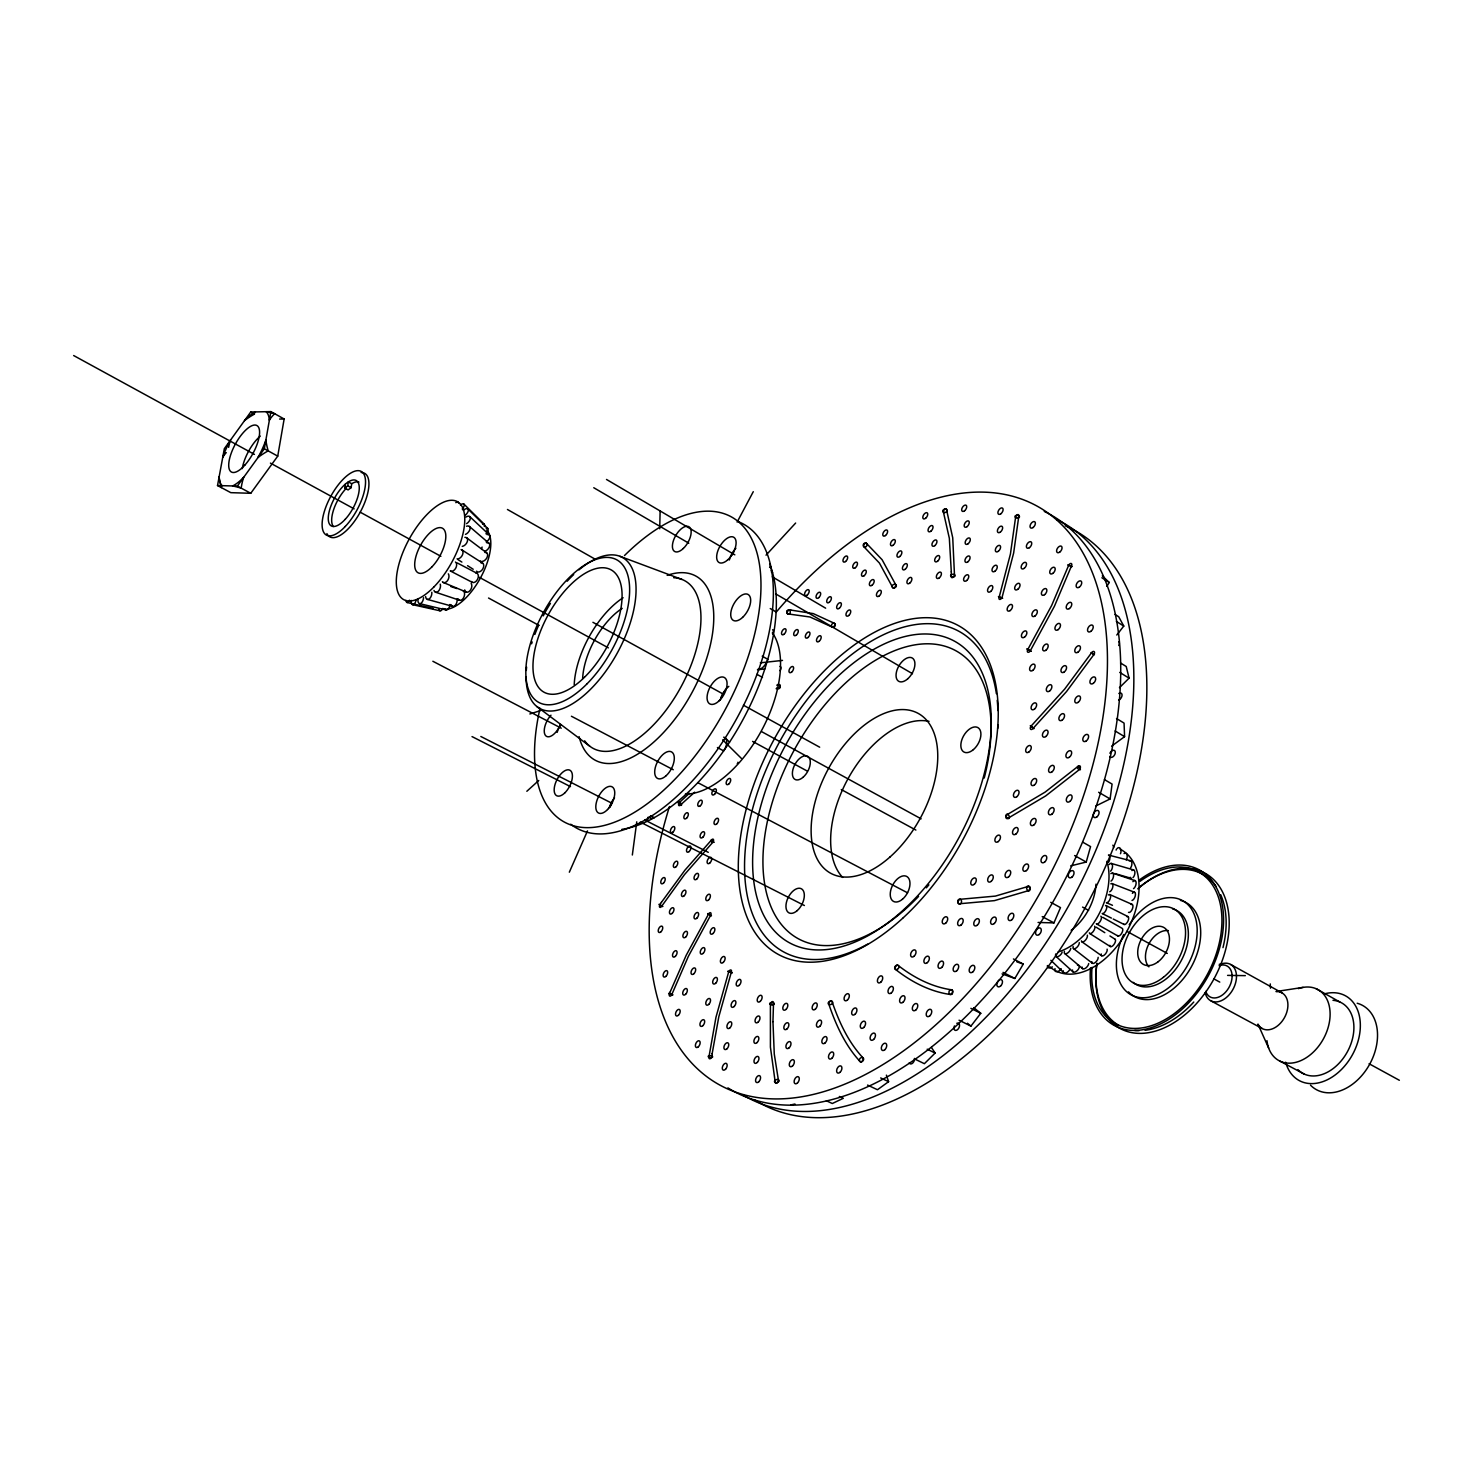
<?xml version="1.0" encoding="UTF-8"?>
<svg xmlns="http://www.w3.org/2000/svg" width="1473" height="1473" viewBox="0 0 1473 1473"><rect width="100%" height="100%" fill="white"/><g stroke="black" fill="none" stroke-linecap="round" stroke-linejoin="round"><path stroke-width="1.5" d="M659.72 528.77L660.125 510.873M1033.825 728.748L1030.308 725.6L1033.751 728.399M647.512 821.179L648.01 817.276M1095.857 805.952L1110.126 798.937L1112.078 784.078L1104.437 779.604M632.34 855.003L636.759 821.824M345.326 484.138L344.7 488.079L348.088 489.92L351.108 487.673L351.716 483.733A25.87 10.55 -61.3 0 1 358.989 482.094M344.7 488.079L347.738 485.795L348.346 481.874L351.716 483.733M277.734 456.133L284.142 418.995L270.885 411.593L250.723 412.017L224.338 448.676L217.525 485.556L230.819 492.663L250.76 493.289L277.734 456.133L264.348 448.768L270.885 411.593M1070.668 865.885L1086.227 862.055L1090.572 846.607L1082.858 842.243M1038.078 922.466L1053.95 922.89L1060.486 907.607L1050.728 902.305M569.333 872.2L587.488 830.901M732.247 554.769L733.609 552.191M737.126 522.105L753.274 491.687M1002.063 973.874L1014.842 978.477L1023.256 964.097L1013.424 958.96M1106.867 586.346L1109.224 582.479L1102.32 575.814M217.525 485.556L237.356 486.072L264.348 448.768M959.052 1020.2L970.928 1026.11L980.76 1013.314L973.708 1007.661M1116.773 635.029L1123.77 626.08L1118.725 616.764L1115.024 614.425M766.034 555.174L795.641 523.044M769.587 567.418L770.526 566.387M931.433 1047.45L935.116 1053.066L924.381 1063.69L914.475 1058.903M1119.443 687.688L1129.091 678.169L1126.219 666.496L1120.603 663.034M526.837 791.277L538.768 780.487M689.419 793.266L679.642 802.288A2.117 1.123 -62.5 0 0 678.593 805.031A2.117 1.123 -62.5 0 0 680.268 805.16L694.722 792.179M1002.671 598.204L998.418 596.602L1002.34 598.314M1111.636 746.13L1124.58 736.666L1124.065 723.096L1116.516 718.529M886.396 1075.143L888.587 1081.679L877.466 1089.744L867.56 1085.085M1072.141 566.534L1067.87 564.748L1071.534 566.626M672.682 994.901L668.632 993.391L672.756 994.827M529.857 713.963L540.628 710.575M790.817 1104.934L794.978 1104.014M1275.968 991.55L1303.108 987.37M760.307 662.832L782.513 660.401M757.453 669.736L764.8 668.945M707.703 913.573L711.459 915.838L707.703 913.647M777.413 684.779L779.162 684.614A2.154 1.142 -60.8 0 1 779.825 686.455A2.154 1.142 -60.8 0 1 777.873 688.517L776.142 688.683M279.631 419.05L284.142 418.995M1227.598 975.384L1245.329 975.642M412.569 604.666L440.022 610.798M407.045 602.494L433.08 608.441M419.676 603.654L446.135 609.969M1130.454 860.692L1108.451 855.058A4.364 2.357 -75.7 0 1 1109.869 857.986A4.364 2.357 -75.7 0 1 1108.451 862.368M427.409 599.401L452.745 606.379M1111.25 863.417L1133.602 869.935M1115.006 873.599L1131.264 878.331M435.492 592.183L459.576 600.266M1112.612 873.102L1135.131 880.651M450.793 586.53L456.814 588.556M1016.83 961.832L1023.256 964.097M620.041 556.334L681.925 579.441M1112.078 883.597L1134.578 892.27M443.355 582.516L466.241 592.054M1109.869 894.59L1132.148 904.404M1106.37 902.636L1112.465 905.306M826.39 1100.773L832.319 1103.516L843.311 1098.287L839.352 1096.464M880.67 1077.941L888.587 1081.679M927.198 1049.199L935.116 1053.066M1106.076 905.6L1127.95 916.593M1111.379 918.084L1102.227 913.518A4.401 1.933 -63.4 0 0 1106.186 909.762A4.401 1.933 -63.4 0 0 1105.523 905.545M1113.201 919.005L1124.138 924.473M970.873 1008.342L980.76 1013.314M472.023 736.592L570.493 786.637M640.258 822.081L804.387 905.508M480.824 736.482L611.976 803.282M644.751 819.982L708.274 852.333M650.532 815.747L654.288 817.662A9.943 5.174 -62.7 0 1 649.188 816.797M450.535 571.064L472.281 582.351M1003.039 972.364L1014.842 978.477M432.859 661.267L561.25 728.178M457.164 562.907L476.884 573.236M571.414 716.246L673.271 769.753M697.723 782.605L907.589 892.841M1280 1061.168L1303.936 1073.927M1042.221 916.593L1053.95 922.89M237.356 486.072L250.76 493.289M717.425 747.548L723.648 750.899A10.072 5.34 -61.7 0 0 725.545 738.176L723.666 737.181M1211.137 1000.977L1262.103 1028.504M488.539 598.02L538.934 625.381M752.593 741.398L807.02 770.95M841.286 789.565L915.875 830.054M73.65 355.545L254.442 454.384M270.424 463.111L354.128 508.866M360.185 512.181L440.887 556.315M479.222 577.269L608.367 647.862M761.725 731.694L921.122 818.841M1082.563 907.092L1088.602 910.406M1126.937 931.359L1167.297 953.418M1213.715 978.79L1219.773 982.104M1369.08 1063.745L1399.35 1080.28M347.738 485.795L351.108 487.673M592.919 622.306L723.353 694.151M743.423 705.199L819.669 747.198M1230.747 964.502L1281.878 992.802M250.723 412.017L254.479 414.097M1074.609 855.555L1086.227 862.055M757.951 669.276L758.577 669.607A10.053 5.303 -60.6 0 0 767.783 659.315L762.222 656.185M756.938 674.321L762.48 677.433M1316.199 988.751L1339.859 1002.008M507.449 509.492L595.184 559.206M1096.612 923.939L1117.952 936.018M1102.761 917.329L1122.15 928.34A4.382 1.952 -60.4 0 1 1121.413 933.698A4.382 1.952 -60.4 0 1 1117.455 935.465M770.25 608.552L776.087 611.939M1098.637 792.253L1110.126 798.937M593.766 487.729L688.793 543.187M775.903 594.024L912.505 673.732M771.336 571.947L772.533 572.666A9.869 5.119 -59.8 0 0 771.134 570.585M606.508 479.461L734.824 554.842M772.331 576.864L825.635 608.183M1115.116 730.976L1124.58 736.666M1119.738 672.388L1129.091 678.169M1116.368 621.422L1123.77 626.08M458.085 559.685L461.878 562.078M467.549 565.669L473.201 569.259M1096.207 927.198L1104.805 932.685M1109.942 935.963L1115.079 939.24M1089.633 933.44L1110.255 946.531M461.933 549.945L482.684 563.165M1101.896 577.784L1109.224 582.479M1092.856 653.607C1098.416 657.418 1087.148 649.869 1092.635 653.644M1081.863 941.781L1101.638 955.756M536.872 706.543L589.623 746.075M466.738 537.829L486.771 552.927M866.308 543.206L882.106 559.722L895.639 584.56A2.209 1.215 -59 0 1 894.755 587.377A2.209 1.215 -59 0 1 892.767 587.635L879.436 563.073L863.97 546.833A2.154 1.16 -58.8 0 1 863.97 544.771A2.154 1.16 -58.8 0 1 865.774 543.077M1073.467 948.575L1092.34 963.25M967.43 1023.256L970.928 1026.11M1064.776 953.547L1082.692 968.718M469.464 526.505L489.091 543.353M1055.938 956.364L1072.915 971.793M469.721 516.563L489.257 534.865M1050.875 960.304L1063.727 972.696M467.935 509.014L487.71 528.439M724.826 737.494L729.54 742.171M463.995 504.171L484.304 524.259M722.654 739.833L741.306 758.319M1268.658 1048.058L1257.942 1024.103A20.401 14.233 -61.3 0 0 1284.29 1017.953A20.401 14.233 -61.3 0 0 1276.631 991.532M1270.26 983.909L1270.481 988.18M1219.405 964.097L1219.497 966.288M1110.826 883.818A4.382 2.025 -69 0 1 1112.87 886.507A4.382 2.025 -69 0 1 1109.703 891.773M1132.369 893.338A4.364 2.062 -69 0 1 1135.462 894.608A4.364 2.062 -69 0 1 1132.019 900.463M1108.396 894.976A4.401 1.97 -66.2 0 1 1110.495 897.646A4.401 1.97 -66.2 0 1 1106.739 902.71M1131.154 904.496A4.382 1.989 -66.2 0 1 1132.553 908.436A4.382 1.989 -66.2 0 1 1128.502 912.358M1126.937 916.685A4.382 1.952 -63.4 0 1 1128.023 920.938A4.382 1.952 -63.4 0 1 1123.696 924.105M1100.828 916.224A4.401 1.915 -60.4 0 1 1100.276 921.233A4.401 1.915 -60.4 0 1 1096.335 923.737M1094.623 926.241A4.401 1.952 -57.5 0 1 1093.132 931.617A4.401 1.952 -57.5 0 1 1089.302 932.98M1114.932 939.13A4.382 1.97 -57.5 0 1 1113.643 944.893A4.382 1.97 -57.5 0 1 1109.795 945.335M1087.332 935.152A4.382 2.007 -54.7 0 1 1084.957 940.676A4.382 2.007 -54.7 0 1 1081.421 940.842M1107.107 949.146A4.382 2.025 -54.7 0 1 1104.327 955.056A4.382 2.025 -54.7 0 1 1101.252 953.952M1079.286 942.628A4.382 2.081 -52.1 0 1 1075.769 948.244A4.382 2.081 -52.1 0 1 1073.136 946.439M1098.158 957.321A4.364 2.099 -52.1 0 1 1094.955 962.734A4.364 2.099 -52.1 0 1 1091.861 961.722M1070.779 948.354A4.364 2.173 -49.7 0 1 1066.839 953.454A4.364 2.173 -49.7 0 1 1064.39 951.355M1088.694 963.563A4.364 2.209 -49.7 0 1 1085.067 968.479A4.364 2.209 -49.7 0 1 1082.176 967.098M1062.162 952.129A4.364 2.302 -47.6 0 1 1057.78 956.64A4.364 2.302 -47.6 0 1 1055.791 953.915M1077.444 965.091A4.345 2.32 -47.6 0 1 1079.046 967.908A4.345 2.32 -47.6 0 1 1074.903 972.051A4.345 2.32 -47.6 0 1 1072.565 969.97M1069.84 969.344A4.327 2.449 -46 0 1 1065.605 973.045A4.327 2.449 -46 0 1 1063.322 970.799M1061.186 968.7A4.309 2.596 -44.8 0 1 1056.62 971.701A4.309 2.596 -44.8 0 1 1054.999 968.608M1052.366 966.859A4.309 2.725 -44.1 0 1 1047.395 965.552M1112.833 845.189A4.29 2.78 -78.7 0 1 1113.606 847.712M1117.381 848.227A4.309 2.651 -78.2 0 1 1120.493 848.743A4.309 2.651 -78.2 0 1 1120.474 853.714M1116.111 850.05A4.309 2.651 -78.2 0 1 1116.663 849.037M1124.028 853.567A4.327 2.504 -77.2 0 1 1126.937 854.653A4.327 2.504 -77.2 0 1 1126.256 859.882M1129.183 860.932A4.345 2.375 -75.7 0 1 1131.816 862.626A4.345 2.375 -75.7 0 1 1130.491 867.984M1109.169 864.522A4.364 2.228 -73.8 0 1 1112.428 865.019A4.364 2.228 -73.8 0 1 1110.568 871.187M1131.927 870.58A4.345 2.246 -73.8 0 1 1134.854 871.85A4.345 2.246 -73.8 0 1 1132.94 877.687M1130.509 877.761A4.345 2.246 -73.8 0 1 1130.233 877.282M1120.106 849.221A68.826 44.006 -61.3 0 1 1124.82 934.913A68.826 44.006 -61.3 0 1 1049.826 966.748M1106.867 861.355A60.614 38.316 -61.3 0 1 1058.148 951.963M1095.986 884.15A43.288 27.361 -61.3 0 1 1071.184 930.292M1110.845 873.673A4.382 2.117 -71.5 0 1 1113.57 875.293A4.382 2.117 -71.5 0 1 1110.992 881.112M1132.903 881.683A4.364 2.136 -71.5 0 1 1136.106 882.493A4.364 2.136 -71.5 0 1 1133.529 888.642M1129.239 924.713A53.672 35.481 -61.3 0 1 1195.413 917.734A53.672 35.481 -61.3 0 1 1150.487 996.871A53.672 35.481 -61.3 0 1 1123.66 934.545M1180.444 900.371A53.617 35.499 -61.3 0 1 1190.81 967.779A53.617 35.499 -61.3 0 1 1128.484 991.863M1139.752 887.077A86.428 57.226 -61.3 0 1 1216.311 886.838M1220.675 894.682A86.428 57.226 -61.3 0 1 1222.977 947.636M1193.774 1002.045A86.428 57.226 -61.3 0 1 1145.055 1030.29M1139.071 1030.658A86.428 57.226 -61.3 0 1 1134.726 1030.437M1118.964 1025.484A86.428 57.226 -61.3 0 1 1096.833 964.079M1139.955 881.37A86.539 57.171 -61.3 0 1 1221.283 909.964A86.539 57.171 -61.3 0 1 1158.238 1023.072A86.539 57.171 -61.3 0 1 1092.027 967.356M1139.586 879.804A88.638 58.57 -61.3 0 1 1222.921 909.062A88.638 58.57 -61.3 0 1 1158.33 1024.95A88.638 58.57 -61.3 0 1 1090.499 967.853M1137.745 888.845A88.509 58.644 -61.3 0 1 1228.003 908.896A88.509 58.644 -61.3 0 1 1162.473 1028.614A88.509 58.644 -61.3 0 1 1096.998 963.287M1148.903 966.859A21.064 13.957 -61.3 0 1 1148.977 943.677A21.064 13.957 -61.3 0 1 1168.365 930.641M1172.545 908.859A42.201 27.877 -61.3 0 1 1181.291 960.543A42.201 27.877 -61.3 0 1 1133.087 982.307M1357.185 1003.242A48.038 34.487 -61.3 0 1 1369.172 1065.126A48.038 34.487 -61.3 0 1 1310.51 1085.178M1324.632 993.815A48.278 34.395 -61.3 0 1 1360.297 1023.275A48.278 34.395 -61.3 0 1 1328.462 1079.193A48.278 34.395 -61.3 0 1 1285.69 1062.199M1332.973 1000.296A40.231 28.668 -61.3 0 1 1348.218 1050.194A40.231 28.668 -61.3 0 1 1297.989 1069.674M1298.302 988.641A40.508 28.558 -61.3 0 1 1330.082 1012.503A40.508 28.558 -61.3 0 1 1301.156 1060.486A40.508 28.558 -61.3 0 1 1266.946 1040.656M1205.761 991.366A17.658 12.005 -61.3 0 0 1221.172 995.84A17.658 12.005 -61.3 0 0 1232.072 975.255A17.658 12.005 -61.3 0 0 1219.46 965.478L1221.356 963.894A20.714 14.104 -61.3 0 1 1236.473 975.66A20.714 14.104 -61.3 0 1 1222.756 999.983A20.714 14.104 -61.3 0 1 1205.153 992.655M361.106 472.52A36.254 14.804 -61.3 0 1 359.78 512.972A36.254 14.804 -61.3 0 1 326.896 533.631M333.321 526.505A25.87 10.55 -61.3 0 1 346.486 488.079M1065.274 525.806A326.711 190.79 -61.3 0 1 1086.209 905.877A326.711 190.79 -61.3 0 1 755.023 1100.165M1056.804 519.546A327.835 190.109 -61.3 0 1 1071.773 900.132A327.835 190.109 -61.3 0 1 743.368 1095.194M914.512 1058.424A3.885 2.375 -64.7 0 1 912.524 1063.23A3.885 2.375 -64.7 0 1 909.283 1062.714M1109.924 753.255A3.922 2.449 -59 0 1 1114.38 750.438A3.922 2.449 -59 0 1 1114.067 755.686A3.922 2.449 -59 0 1 1109.721 756.478M1118.799 641.749A3.848 2.338 -57.6 0 1 1118.725 645.505M1118.836 693.507A3.903 2.394 -58.2 0 1 1122.058 695.219A3.903 2.394 -58.2 0 1 1118.633 700.006M956.787 1023.293A3.922 2.43 -64 0 1 959.475 1026.147A3.922 2.43 -64 0 1 955.646 1030.419A3.922 2.43 -64 0 1 954.43 1025.926M775.921 612.455A330.099 188.728 -61.3 0 1 1104.234 617.205A330.099 188.728 -61.3 0 1 849.111 1082.324A330.099 188.728 -61.3 0 1 669.479 806.523M1044.265 511.426A328.958 189.428 -61.3 0 1 1057.227 894.314A328.958 189.428 -61.3 0 1 727.901 1087.884M778.536 1081.9A2.357 1.528 -13.4 0 1 774.706 1082.066A2.357 1.528 -13.4 0 1 776.676 1079.562A2.357 1.528 -13.4 0 1 778.978 1081.348M737.918 762.222A2.154 1.381 60 0 1 737.255 763.622M776.989 685.497A2.154 1.712 84.8 0 1 779.585 684.945A2.154 1.712 84.8 0 1 779.622 688.259A2.154 1.712 84.8 0 1 777.026 687.523M772.625 629.744A3.388 1.786 -60.3 0 1 772.552 633.721M779.99 666.404A3.425 1.823 -60.6 0 1 780.046 670.731M867.615 944.138A182.707 104.362 -61.3 0 1 744.62 871.445A182.707 104.362 -61.3 0 1 858.888 649.206A182.707 104.362 -61.3 0 1 996.392 693.691M997.221 700.264A182.707 104.362 -61.3 0 1 997.921 710.52M997.865 724.863A182.707 104.362 -61.3 0 1 997.681 728.564M842.648 877.429A90.645 52.457 -61.3 0 1 848.338 778.149A90.645 52.457 -61.3 0 1 929.021 721.347M918.563 896.413A164.129 94.051 -61.3 0 1 763.935 878.829A164.129 94.051 -61.3 0 1 889.195 652.999A164.129 94.051 -61.3 0 1 984.222 778.02M928.874 884.868A164.129 94.051 -61.3 0 1 926.333 887.832M486.477 529.893A45.368 20.162 -61.3 0 1 480.695 577.49A45.368 20.162 -61.3 0 1 443.723 609.049M486.882 542.856A5.1 3.038 -49.2 0 1 489.588 546.115A5.1 3.038 -49.2 0 1 484.82 551.289M481.634 549.392A5.1 3.038 -49.2 0 1 482.113 547.072M466.536 526.248A5.137 3.02 -49.2 0 1 470.053 528.715A5.137 3.02 -49.2 0 1 465.505 534.368M487.011 534.607A5.082 2.799 -46.7 0 1 489.865 536.78A5.082 2.799 -46.7 0 1 486.182 541.954M465.965 517.023A5.119 2.78 -46.6 0 1 470.329 517.815A5.119 2.78 -46.6 0 1 466.591 523.67M486.053 528.071A5.063 2.523 -45.3 0 1 488.134 529.672A5.063 2.523 -45.3 0 1 485.961 533.797M463.24 510.284A5.1 2.504 -45.3 0 1 468.193 509.4A5.1 2.504 -45.3 0 1 465.468 515.016M482.592 524.038A5.045 2.228 -45.1 0 1 484.322 526.487M460.349 504.926A5.082 2.191 -45.1 0 1 464.179 504.447A5.082 2.191 -45.1 0 1 462.209 509.014M455.783 502.643A5.063 1.878 -45.9 0 1 458.453 502.974M409.457 600.192A5.063 2.044 -77.3 0 1 405.94 600.376M442.857 608.367A5.063 2.375 -77.6 0 1 438.825 609.233M416.012 600.376A5.082 2.357 -77.6 0 1 412.9 604.703A5.082 2.357 -77.6 0 1 411.243 600.413M450.002 604.482A5.082 2.67 -76.8 0 1 447.755 609.399A5.082 2.67 -76.8 0 1 444.809 608.846M423.561 597.67A5.1 2.651 -76.8 0 1 420.321 603.617A5.1 2.651 -76.8 0 1 417.945 599.198M457.072 598.94A5.082 2.928 -74.8 0 1 455.065 605.495A5.082 2.928 -74.8 0 1 451.18 604.722M431.81 592.293A5.119 2.928 -74.8 0 1 429.177 598.959A5.119 2.928 -74.8 0 1 425.623 596.583M463.13 590.728A5.1 3.149 -71.6 0 1 463.443 598.038A5.1 3.149 -71.6 0 1 458.195 598.867M440.261 584.173A5.137 3.13 -71.6 0 1 438.402 591.17A5.137 3.13 -71.6 0 1 433.983 590.452M471.176 583.455A5.1 3.277 -67.4 0 1 469.703 590.968A5.1 3.277 -67.4 0 1 464.713 589.9M448.326 573.844A5.137 3.277 -67.4 0 1 447.424 580.73A5.137 3.277 -67.4 0 1 442.397 581.706M475.945 573.015A5.1 3.333 -62.5 0 1 477.491 579.441A5.1 3.333 -62.5 0 1 471.342 581.522M455.452 562.023A5.155 3.333 -62.5 0 1 455.636 568.339A5.155 3.333 -62.5 0 1 450.278 570.916M480.824 562.778A5.1 3.314 -57.5 0 1 482.997 568.56A5.1 3.314 -57.5 0 1 476.516 571.174M461.086 549.576A5.155 3.314 -57.5 0 1 462.448 554.916A5.155 3.314 -57.5 0 1 457.053 558.856M484.912 552.449A5.1 3.222 -52.9 0 1 487.416 556.463A5.1 3.222 -52.9 0 1 482.334 561.416M481.027 561.268A5.1 3.222 -52.9 0 1 480.474 560.937M464.879 537.369A5.137 3.204 -52.9 0 1 467.364 541.383A5.137 3.204 -52.9 0 1 462.246 546.373M242.29 468.617A26.422 10.053 -61.3 0 1 260.298 436.1M230.525 440.077A43.196 16.24 -61.3 0 0 222.754 457.274A68.752 47.394 50.8 0 1 226.253 452.598M274.678 413.71A69.912 47.173 51.2 0 0 269.32 420.228A43.196 16.24 -61.3 0 0 266.097 411.685A69.176 13.349 24.4 0 1 274.678 413.71M253.798 414.465A67.961 59.749 -15.3 0 0 244.481 420.615A43.196 16.24 -61.3 0 1 255.418 411.906A69.434 13.478 24.4 0 0 254.59 413.158M228.628 447.35A67.997 59.951 -15.6 0 1 230.469 440.077M769.661 564.141A163.356 83.04 -61.3 0 1 740.937 723.298A163.356 83.04 -61.3 0 1 621.882 829.336M610.061 807.02A35.021 18.026 -62.8 0 1 612.455 802.085M721.365 697.263A35.831 18.946 -61.2 0 1 725.526 689.861M738.581 521.773A173.409 87.625 -61.3 0 1 735.874 720.076A173.409 87.625 -61.3 0 1 570.714 824.217M772.368 632.782A94.843 49.659 -61.3 0 1 761.615 730.424A94.843 49.659 -61.3 0 1 685.405 794.094M582.627 678.703A55.716 27.453 -61.3 0 1 622.177 608.367M574.212 684.724A69.084 34.045 -61.3 0 1 623.116 597.743M624.478 555.56A173.924 87.22 -61.3 0 1 760.915 580.749A173.924 87.22 -61.3 0 1 631.991 813.814A173.924 87.22 -61.3 0 1 540.039 708.237M560.458 724.403A14.067 6.831 -62.3 0 1 545.82 735.837A14.067 6.831 -62.3 0 1 550.976 715.197M729.338 559.979A14.564 7.402 -59.8 0 1 735.874 548.251M557.162 732.357A14.03 6.868 -62.3 0 1 560.661 724.753M609.27 807.664A14.675 7.512 -62.8 0 1 614.536 797.814M720.168 700.283A15.025 7.899 -61.2 0 1 728.822 686.363M673.695 577.711A95.524 47.67 -61.3 0 1 680.765 687.32A95.524 47.67 -61.3 0 1 584.634 740.809M667.177 575.354A104.933 52.586 -61.3 0 1 691.629 693.267A104.933 52.586 -61.3 0 1 579.092 736.647M578.963 569.848A86.078 41.41 -61.3 0 1 636.041 587.617A86.078 41.41 -61.3 0 1 581.964 697.042A86.078 41.41 -61.3 0 1 526.064 676.862M526.284 670.436A86.078 41.41 -61.3 0 1 526.597 667.085M531.587 643.811A86.078 41.41 -61.3 0 1 532.176 641.952M534.828 634.476A86.078 41.41 -61.3 0 1 538.713 625.123M543.224 615.88A86.078 41.41 -61.3 0 1 550.423 603.396M567.197 581.209A86.078 41.41 -61.3 0 1 573.678 574.562M772.957 1021.618L774.264 1054.005L778.333 1079.727A2.375 1.381 -65.5 0 1 777.192 1082.858A2.375 1.381 -65.5 0 1 775.258 1082.471L770.416 1047.1L770.397 1004.531A2.32 1.326 -64.5 0 1 772.055 1001.732A2.32 1.326 -64.5 0 1 773.509 1003.003L772.957 1021.618M951.3 571.837L951.263 576.587A2.265 1.27 -58.4 0 0 952.847 577.434A2.265 1.27 -58.4 0 0 954.467 574.691L952.736 537.829L946.458 509.308A2.228 1.215 -57.9 0 0 944.488 509.419A2.228 1.215 -57.9 0 0 943.457 512.236L949.349 538.345L951.3 571.837M1018.856 515.771L1013.645 553.038L1002.137 597.154A2.32 1.326 -58.2 0 1 999.964 599.419A2.32 1.326 -58.2 0 1 999.062 597.522L1010.423 554.032L1015.56 517.502A2.302 1.307 -57.3 0 1 1017.327 514.758A2.302 1.307 -57.3 0 1 1018.856 515.771M713.834 842.317C709.268 843.164 711.054 836.222 713.834 842.317M712.159 1053.637L711.882 1056.049A2.283 1.289 -65.3 0 1 710.152 1058.719A2.283 1.289 -65.3 0 1 708.9 1057.227L715.97 1017.254L728.656 972.014A2.265 1.252 -64.2 0 1 730.682 969.952A2.265 1.252 -64.2 0 1 731.345 972.106L718.806 1016.793L712.159 1053.637M1080.39 769.569C1075.419 769.79 1077.573 762.572 1080.39 769.569M727.865 971.37L732.136 972.769L727.865 971.37M662.647 906.521L659.002 904.33L662.647 906.466M1068.514 565.65L1051.648 605.495L1027.823 649.464A2.375 1.399 -58.5 0 0 1027.823 652.189A2.375 1.399 -58.5 0 0 1030.271 650.827L1054.447 606.213L1071.644 565.54A2.375 1.381 -57.2 0 0 1070.834 563.459A2.375 1.381 -57.2 0 0 1068.514 565.65M670.381 991.439L669.46 993.888A2.209 1.215 -64.7 0 0 669.92 996.153A2.209 1.215 -64.7 0 0 671.909 994.293L688.333 956.419L710.52 915.488A2.209 1.215 -63.6 0 0 710.704 912.818A2.209 1.215 -63.6 0 0 708.642 913.904L686.179 955.333L670.381 991.439M661.395 902.378L660.014 904.496A2.154 1.142 -63.7 0 0 659.683 907.184A2.154 1.142 -63.7 0 0 661.635 906.3L684.485 874.612L712.601 842.538A2.173 1.16 -62.8 0 0 713.521 839.702A2.173 1.16 -62.8 0 0 711.717 839.739L685 870.083L661.395 902.378M1091.548 652.778L1064.648 689.125L1031.358 725.802A2.412 1.455 -59.4 0 0 1030.419 728.932A2.412 1.455 -59.4 0 0 1032.72 728.785L1066.507 691.574L1093.96 654.472A2.449 1.473 -57.9 0 0 1094.089 651.582A2.449 1.473 -57.9 0 0 1091.548 652.778M1077.997 766.383L1045.13 792.106L1007.716 814.311A2.43 1.473 -60.7 0 0 1005.949 817.276A2.43 1.473 -60.7 0 0 1007.698 818.417L1045.664 795.936L1079.212 769.716A2.486 1.528 -59.5 0 0 1080.317 766.494A2.486 1.528 -59.5 0 0 1077.997 766.383M1028.412 886.378L995.38 896.1L960.396 899.266A2.43 1.473 -62.2 0 0 958.131 901.531A2.43 1.473 -62.2 0 0 959.033 903.796L994.478 900.629L1028.154 890.76A2.504 1.547 -61.5 0 0 1030.087 887.832A2.504 1.547 -61.5 0 0 1028.412 886.378M790.78 610.061L789.307 610.061A2.117 1.123 -60 0 0 787.337 612.013A2.117 1.123 -60 0 0 787.871 613.91L809.947 616.984L832.3 627.111A2.173 1.178 -59.8 0 0 834.399 625.859A2.173 1.178 -59.8 0 0 834.51 623.374L813.317 613.615L790.78 610.061M951.668 989.819C931.893 987.002 913.61 977.556 898.014 965.331A2.412 1.455 -63.4 0 0 895.639 966.491A2.412 1.455 -63.4 0 0 895.566 969.455C911.382 981.92 929.942 991.55 950.048 994.441A2.486 1.528 -63.5 0 0 952.423 992.36A2.486 1.528 -63.5 0 0 951.668 989.819M1027.068 648.967L1031.063 651.342L1027.068 648.967M862.81 1057.651C848.061 1041.779 838.947 1021.654 831.969 1001.401A2.375 1.399 -64.2 0 0 829.888 1001.309A2.375 1.399 -64.2 0 0 828.912 1004.439C835.964 1025.042 845.226 1045.499 860.177 1061.646A2.43 1.455 -64.9 0 0 862.552 1060.763A2.43 1.455 -64.9 0 0 862.81 1057.651M1158.275 961.648A21.119 13.938 -61.3 0 0 1164.351 927.787A21.119 13.938 -61.3 0 0 1138.095 948.336A21.119 13.938 -61.3 0 0 1158.275 961.648M1163.375 977.335A42.22 27.877 -61.3 0 0 1175.215 909.688A42.22 27.877 -61.3 0 0 1122.776 951.098A42.22 27.877 -61.3 0 0 1163.375 977.335M345.271 526.469A36.273 14.767 -61.3 0 0 361.861 471.82A36.273 14.767 -61.3 0 0 324.355 511.444A36.273 14.767 -61.3 0 0 345.271 526.469M345.382 519.14A25.888 10.532 -61.3 0 0 356.3 480.548A25.888 10.532 -61.3 0 0 329.621 509.897A25.888 10.532 -61.3 0 0 345.382 519.14M1000.627 985.971A3.94 2.467 -63.1 0 0 1001.474 979.711A3.94 2.467 -63.1 0 0 996.853 983.946A3.94 2.467 -63.1 0 0 1000.627 985.971M1071.902 877.153A3.959 2.504 -61 0 0 1073.191 870.856A3.959 2.504 -61 0 0 1068.33 874.686A3.959 2.504 -61 0 0 1071.902 877.153M1096.98 816.834A3.959 2.486 -59.9 0 0 1098.195 810.61A3.959 2.486 -59.9 0 0 1093.334 814.569A3.959 2.486 -59.9 0 0 1096.98 816.834M1039.146 934.545A3.959 2.504 -62 0 0 1040.49 928.193A3.959 2.504 -62 0 0 1035.648 931.967A3.959 2.504 -62 0 0 1039.146 934.545M1006.041 815.747A2.43 1.436 62.6 0 0 1008.766 818.565A2.43 1.436 62.6 0 0 1008.305 814.79A2.43 1.436 62.6 0 0 1006.041 815.747M958.113 900.316A2.43 1.841 89.9 0 0 959.715 903.98A2.43 1.841 89.9 0 0 961.317 900.334A2.43 1.841 89.9 0 0 958.113 900.316M1026.552 887.759A2.504 1.565 67.6 0 0 1029.13 890.907A2.504 1.565 67.6 0 0 1029.167 887.022A2.504 1.565 67.6 0 0 1026.552 887.759M897.296 969.4A2.412 1.915 -52.3 0 0 898.309 965.515A2.412 1.915 -52.3 0 0 894.755 967.264A2.412 1.915 -52.3 0 0 897.296 969.4M952.239 993.723A2.486 1.915 -82.2 0 0 951.337 989.69A2.486 1.915 -82.2 0 0 949.017 992.949A2.486 1.915 -82.2 0 0 952.239 993.723M829.63 1004.641A2.357 1.639 -18.9 0 0 832.705 1002.266A2.357 1.639 -18.9 0 0 828.986 1001.861A2.357 1.639 -18.9 0 0 829.63 1004.641M861.558 1061.72A2.43 1.896 -43.9 0 0 863.362 1058.093A2.43 1.896 -43.9 0 0 859.569 1059.105A2.43 1.896 -43.9 0 0 861.558 1061.72M770.692 1004.66A2.302 1.123 2.8 0 0 774.264 1003.923A2.302 1.123 2.8 0 0 770.913 1002.726A2.302 1.123 2.8 0 0 770.692 1004.66M708.992 1057.264A2.283 0.957 6.2 0 0 712.637 1056.97A2.283 0.957 6.2 0 0 709.544 1055.681A2.283 0.957 6.2 0 0 708.992 1057.264M678.574 803.466A2.117 0.957 45.8 0 0 681.391 805.271A2.117 0.957 45.8 0 0 679.882 802.435A2.117 0.957 45.8 0 0 678.574 803.466M834.049 627.075A2.173 1.823 -58.9 0 0 834.639 623.466A2.173 1.823 -58.9 0 0 831.509 625.196A2.173 1.823 -58.9 0 0 834.049 627.075M787.153 610.816A2.117 1.712 88.9 0 0 788.497 614.112A2.117 1.712 88.9 0 0 790.117 611.037A2.117 1.712 88.9 0 0 787.153 610.816M893.632 587.893A2.209 1.712 -23.4 0 0 896.284 585.333A2.209 1.712 -23.4 0 0 892.712 585.057A2.209 1.712 -23.4 0 0 893.632 587.893M865.737 546.833A2.154 1.823 -54.1 0 0 866.437 543.298A2.154 1.823 -54.1 0 0 863.233 544.918A2.154 1.823 -54.1 0 0 865.737 546.833M951.54 576.735A2.265 1.363 0.6 0 0 955.112 575.796A2.265 1.363 0.6 0 0 951.963 574.378A2.265 1.363 0.6 0 0 951.54 576.735M944.322 512.53A2.228 1.694 -19.8 0 0 947.084 510.081A2.228 1.694 -19.8 0 0 943.493 509.695A2.228 1.694 -19.8 0 0 944.322 512.53M1015.836 517.649A2.283 1.326 3.2 0 0 1019.482 516.876A2.283 1.326 3.2 0 0 1016.315 515.384A2.283 1.326 3.2 0 0 1015.836 517.649M1059.75 552.099A3.775 2.191 -57.2 0 0 1061.444 546.28A3.775 2.191 -57.2 0 0 1056.749 549.797A3.775 2.191 -57.2 0 0 1059.75 552.099M1052.9 573.347A3.775 2.191 -57.5 0 0 1054.594 567.51A3.775 2.191 -57.5 0 0 1049.899 570.99A3.775 2.191 -57.5 0 0 1052.9 573.347M1044.596 594.669A3.775 2.209 -57.8 0 0 1046.235 588.813A3.775 2.209 -57.8 0 0 1041.54 592.367A3.775 2.209 -57.8 0 0 1044.596 594.669M1035.151 615.898A3.775 2.209 -58.1 0 0 1036.642 610.043A3.775 2.209 -58.1 0 0 1032.002 613.725A3.775 2.209 -58.1 0 0 1035.151 615.898M1024.527 637.109A3.775 2.209 -58.4 0 0 1026.294 631.199A3.775 2.209 -58.4 0 0 1021.599 634.568A3.775 2.209 -58.4 0 0 1024.527 637.109M990.74 591.409A3.701 2.099 -58.2 0 0 992.139 585.738A3.701 2.099 -58.2 0 0 987.665 589.458A3.701 2.099 -58.2 0 0 990.74 591.409M995.085 571.119A3.683 2.099 -58 0 0 996.632 565.429A3.683 2.099 -58 0 0 992.139 569.001A3.683 2.099 -58 0 0 995.085 571.119M998.363 551.27A3.683 2.081 -57.7 0 0 1000.02 545.599A3.683 2.081 -57.7 0 0 995.509 549.042A3.683 2.081 -57.7 0 0 998.363 551.27M1000.388 532.048A3.664 2.062 -57.5 0 0 1002.082 526.395A3.664 2.062 -57.5 0 0 997.571 529.82A3.664 2.062 -57.5 0 0 1000.388 532.048M1000.904 513.727A3.646 2.044 -57.4 0 0 1002.542 508.13A3.646 2.044 -57.4 0 0 998.068 511.591A3.646 2.044 -57.4 0 0 1000.904 513.727M939.406 577.766A3.609 2.007 -58.5 0 0 940.768 572.242A3.609 2.007 -58.5 0 0 936.46 575.925A3.609 2.007 -58.5 0 0 939.406 577.766M937.62 561.213A3.59 1.989 -58.4 0 0 939.111 555.708A3.59 1.989 -58.4 0 0 934.803 559.261A3.59 1.989 -58.4 0 0 937.62 561.213M934.839 545.618A3.572 1.97 -58.2 0 0 936.405 540.131A3.572 1.97 -58.2 0 0 932.096 543.592A3.572 1.97 -58.2 0 0 934.839 545.618M930.918 531.182A3.554 1.952 -58.1 0 0 932.501 525.732A3.554 1.952 -58.1 0 0 928.211 529.157A3.554 1.952 -58.1 0 0 930.918 531.182M925.652 518.257A3.535 1.915 -58.1 0 0 927.198 512.843A3.535 1.915 -58.1 0 0 922.963 516.305A3.535 1.915 -58.1 0 0 925.652 518.257M879.399 595.773A3.517 1.915 -59.2 0 0 880.688 590.397A3.517 1.915 -59.2 0 0 876.545 594.061A3.517 1.915 -59.2 0 0 879.399 595.773M872.2 585.112A3.498 1.896 -59.1 0 0 873.618 579.718A3.498 1.896 -59.1 0 0 869.493 583.234A3.498 1.896 -59.1 0 0 872.2 585.112M864.228 575.667A3.48 1.878 -59.1 0 0 865.774 570.29A3.48 1.878 -59.1 0 0 861.65 573.678A3.48 1.878 -59.1 0 0 864.228 575.667M855.39 567.694A3.462 1.86 -59.1 0 0 856.991 562.336A3.462 1.86 -59.1 0 0 852.885 565.632A3.462 1.86 -59.1 0 0 855.39 567.694M845.612 561.489A3.443 1.841 -59.1 0 0 847.196 556.186A3.443 1.841 -59.1 0 0 843.127 559.464A3.443 1.841 -59.1 0 0 845.612 561.489M819.283 641.178A3.462 1.86 -60 0 0 820.627 635.839A3.462 1.86 -60 0 0 816.613 639.374A3.462 1.86 -60 0 0 819.283 641.178M807.977 637.514A3.443 1.841 -60.1 0 0 809.487 632.175A3.443 1.841 -60.1 0 0 805.473 635.507A3.443 1.841 -60.1 0 0 807.977 637.514M796.47 634.937A3.425 1.823 -60.1 0 0 797.703 629.689A3.425 1.823 -60.1 0 0 793.781 633.298A3.425 1.823 -60.1 0 0 796.47 634.937M784.225 634.09A3.406 1.804 -60.2 0 0 785.532 628.861A3.406 1.804 -60.2 0 0 781.629 632.377A3.406 1.804 -60.2 0 0 784.225 634.09M728.988 783.857A3.443 1.841 -62 0 0 730.074 778.536A3.443 1.841 -62 0 0 726.226 782.237A3.443 1.841 -62 0 0 728.988 783.857M714.571 794.297A3.425 1.823 -62.2 0 0 715.804 788.939A3.425 1.823 -62.2 0 0 711.956 792.492A3.425 1.823 -62.2 0 0 714.571 794.297M700.393 805.713A3.425 1.823 -62.4 0 0 701.7 800.336A3.425 1.823 -62.4 0 0 697.852 803.798A3.425 1.823 -62.4 0 0 700.393 805.713M686.694 818.067A3.406 1.804 -62.6 0 0 687.688 812.801A3.406 1.804 -62.6 0 0 683.932 816.576A3.406 1.804 -62.6 0 0 686.694 818.067M673.216 831.858A3.406 1.786 -62.8 0 0 674.174 826.629A3.406 1.786 -62.8 0 0 670.454 830.441A3.406 1.786 -62.8 0 0 673.216 831.858M709.986 862.847A3.48 1.878 -63 0 0 711.017 857.415A3.48 1.878 -63 0 0 707.169 861.208A3.48 1.878 -63 0 0 709.986 862.847M696.821 878.994A3.48 1.878 -63.2 0 0 697.999 873.526A3.48 1.878 -63.2 0 0 694.114 877.153A3.48 1.878 -63.2 0 0 696.821 878.994M684.356 895.621A3.48 1.86 -63.5 0 0 685.258 890.244A3.48 1.86 -63.5 0 0 681.483 894.148A3.48 1.86 -63.5 0 0 684.356 895.621M672.314 913.242A3.462 1.86 -63.7 0 0 673.271 907.81A3.462 1.86 -63.7 0 0 669.497 911.658A3.462 1.86 -63.7 0 0 672.314 913.242M661.101 931.654A3.462 1.86 -64 0 0 662.058 926.222A3.462 1.86 -64 0 0 658.284 930.052A3.462 1.86 -64 0 0 661.101 931.654M713.135 933.422A3.554 1.952 -63.8 0 0 714.202 927.824A3.554 1.952 -63.8 0 0 710.262 931.617A3.554 1.952 -63.8 0 0 713.135 933.422M703.302 953.234A3.554 1.952 -64.1 0 0 704.131 947.691A3.554 1.952 -64.1 0 0 700.283 951.742A3.554 1.952 -64.1 0 0 703.302 953.234M694.004 973.616A3.554 1.952 -64.3 0 0 694.961 968.019A3.554 1.952 -64.3 0 0 691.076 971.904A3.554 1.952 -64.3 0 0 694.004 973.616M685.626 994.293A3.572 1.952 -64.6 0 0 686.676 988.659A3.572 1.952 -64.6 0 0 682.772 992.471A3.572 1.952 -64.6 0 0 685.626 994.293M678.464 1015.21A3.572 1.97 -64.9 0 0 679.513 1009.539A3.572 1.97 -64.9 0 0 675.591 1013.332A3.572 1.97 -64.9 0 0 678.464 1015.21M739.188 985.345A3.627 2.044 -64.3 0 0 740.33 979.545A3.627 2.044 -64.3 0 0 736.261 983.301A3.627 2.044 -64.3 0 0 739.188 985.345M734.235 1006.464A3.646 2.044 -64.6 0 0 735.137 1000.719A3.646 2.044 -64.6 0 0 731.142 1004.733A3.646 2.044 -64.6 0 0 734.235 1006.464M730.019 1027.749A3.664 2.062 -64.9 0 0 731.031 1021.912A3.664 2.062 -64.9 0 0 726.981 1025.797A3.664 2.062 -64.9 0 0 730.019 1027.749M726.962 1048.813A3.683 2.081 -65.2 0 0 728.049 1042.921A3.683 2.081 -65.2 0 0 723.98 1046.732A3.683 2.081 -65.2 0 0 726.962 1048.813M725.6 1069.177A3.701 2.099 -65.4 0 0 726.263 1063.377A3.701 2.099 -65.4 0 0 722.304 1067.649A3.701 2.099 -65.4 0 0 725.6 1069.177M786.177 1009.281A3.719 2.154 -64.5 0 0 786.913 1003.426A3.719 2.154 -64.5 0 0 782.826 1007.661A3.719 2.154 -64.5 0 0 786.177 1009.281M787.153 1028.798A3.756 2.173 -64.7 0 0 788.037 1022.851A3.756 2.173 -64.7 0 0 783.875 1026.957A3.756 2.173 -64.7 0 0 787.153 1028.798M789.197 1047.782A3.775 2.191 -64.9 0 0 790.191 1041.761A3.775 2.191 -64.9 0 0 785.974 1045.756A3.775 2.191 -64.9 0 0 789.197 1047.782M792.566 1065.918A3.793 2.209 -65.2 0 0 793.579 1059.86A3.793 2.209 -65.2 0 0 789.325 1063.837A3.793 2.209 -65.2 0 0 792.566 1065.918M797.501 1082.931A3.811 2.228 -65.4 0 0 798.44 1076.818A3.811 2.228 -65.4 0 0 794.186 1080.887A3.811 2.228 -65.4 0 0 797.501 1082.931M847.491 999.946A3.811 2.246 -64.1 0 0 848.485 993.87A3.811 2.246 -64.1 0 0 844.139 997.902A3.811 2.246 -64.1 0 0 847.491 999.946M854.984 1014.326A3.83 2.283 -64.2 0 0 856.144 1008.158A3.83 2.283 -64.2 0 0 851.725 1012.043A3.83 2.283 -64.2 0 0 854.984 1014.326M863.822 1027.436A3.867 2.302 -64.4 0 0 864.651 1021.305A3.867 2.302 -64.4 0 0 860.306 1025.539A3.867 2.302 -64.4 0 0 863.822 1027.436M873.673 1039.422A3.885 2.338 -64.5 0 0 874.539 1033.236A3.885 2.338 -64.5 0 0 870.138 1037.434A3.885 2.338 -64.5 0 0 873.673 1039.422M884.942 1049.623A3.922 2.375 -64.6 0 0 885.789 1043.381A3.922 2.375 -64.6 0 0 881.351 1047.616A3.922 2.375 -64.6 0 0 884.942 1049.623M914.162 956.161A3.867 2.338 -63.1 0 0 915.12 950.03A3.867 2.338 -63.1 0 0 910.645 954.154A3.867 2.338 -63.1 0 0 914.162 956.161M927.382 962.605A3.903 2.357 -63.2 0 0 928.524 956.382A3.903 2.357 -63.2 0 0 923.958 960.322A3.903 2.357 -63.2 0 0 927.382 962.605M941.763 967.411A3.922 2.394 -63.1 0 0 942.573 961.225A3.922 2.394 -63.1 0 0 938.062 965.533A3.922 2.394 -63.1 0 0 941.763 967.411M956.842 970.689A3.959 2.43 -63.1 0 0 957.726 964.428A3.959 2.43 -63.1 0 0 953.16 968.682A3.959 2.43 -63.1 0 0 956.842 970.689M972.953 971.775A3.977 2.467 -63 0 0 973.837 965.478A3.977 2.467 -63 0 0 969.197 969.75A3.977 2.467 -63 0 0 972.953 971.775M974.39 884.223A3.903 2.375 -61.8 0 0 975.402 878.074A3.903 2.375 -61.8 0 0 970.799 882.217A3.903 2.375 -61.8 0 0 974.39 884.223M991.237 881.333A3.922 2.394 -61.6 0 0 992.434 875.109A3.922 2.394 -61.6 0 0 987.739 879.068A3.922 2.394 -61.6 0 0 991.237 881.333M1008.6 876.877A3.94 2.43 -61.4 0 0 1009.926 870.598A3.94 2.43 -61.4 0 0 1005.138 874.446A3.94 2.43 -61.4 0 0 1008.6 876.877M1026.442 870.58A3.977 2.449 -61.2 0 0 1027.804 864.246A3.977 2.449 -61.2 0 0 1022.962 868.076A3.977 2.449 -61.2 0 0 1026.442 870.58M1044.633 862.073A3.996 2.486 -61 0 0 1045.959 855.739A3.996 2.486 -61 0 0 1041.08 859.624A3.996 2.486 -61 0 0 1044.633 862.073M1016.886 796.672A3.903 2.357 -60.3 0 0 1018.303 790.522A3.903 2.357 -60.3 0 0 1013.553 794.26A3.903 2.357 -60.3 0 0 1016.886 796.672M1034.433 784.962A3.922 2.375 -60 0 0 1035.979 778.775A3.922 2.375 -60 0 0 1031.155 782.402A3.922 2.375 -60 0 0 1034.433 784.962M1052.219 771.686A3.922 2.394 -59.7 0 0 1053.416 765.537A3.922 2.394 -59.7 0 0 1048.647 769.55A3.922 2.394 -59.7 0 0 1052.219 771.686M1069.324 757.251A3.94 2.412 -59.4 0 0 1070.981 751.009A3.94 2.412 -59.4 0 0 1066.047 754.581A3.94 2.412 -59.4 0 0 1069.324 757.251M1086.282 740.937A3.959 2.43 -59 0 0 1087.884 734.696A3.959 2.43 -59 0 0 1082.931 738.323A3.959 2.43 -59 0 0 1086.282 740.937M1034.58 709.01A3.848 2.302 -59.1 0 0 1035.85 703.026A3.848 2.302 -59.1 0 0 1031.174 706.93A3.848 2.302 -59.1 0 0 1034.58 709.01M1049.715 690.911A3.867 2.32 -58.8 0 0 1051.151 684.89A3.867 2.32 -58.8 0 0 1046.401 688.646A3.867 2.32 -58.8 0 0 1049.715 690.911M1064.298 671.927A3.867 2.32 -58.4 0 0 1065.881 665.888A3.867 2.32 -58.4 0 0 1061.076 669.534A3.867 2.32 -58.4 0 0 1064.298 671.927M1078.144 652.06A3.885 2.32 -58 0 0 1079.783 646.003A3.885 2.32 -58 0 0 1074.922 649.611A3.885 2.32 -58 0 0 1078.144 652.06M1090.922 631.309A3.885 2.32 -57.7 0 0 1092.543 625.27A3.885 2.32 -57.7 0 0 1087.682 628.897A3.885 2.32 -57.7 0 0 1090.922 631.309M1093.353 683.325A3.922 2.394 -58.3 0 0 1094.955 677.175A3.922 2.394 -58.3 0 0 1090.038 680.839A3.922 2.394 -58.3 0 0 1093.353 683.325M1078.181 702.345A3.922 2.375 -58.6 0 0 1079.819 696.195A3.922 2.375 -58.6 0 0 1074.922 699.804A3.922 2.375 -58.6 0 0 1078.181 702.345M1062.272 720.039A3.903 2.375 -59 0 0 1063.837 713.908A3.903 2.375 -59 0 0 1058.995 717.554A3.903 2.375 -59 0 0 1062.272 720.039M1045.867 736.5A3.885 2.357 -59.3 0 0 1047.34 730.387A3.885 2.357 -59.3 0 0 1042.534 734.106A3.885 2.357 -59.3 0 0 1045.867 736.5M1029.167 751.801A3.885 2.338 -59.7 0 0 1030.492 745.725A3.885 2.338 -59.7 0 0 1025.76 749.573A3.885 2.338 -59.7 0 0 1029.167 751.801M1069.987 801.349A3.977 2.467 -59.9 0 0 1071.239 795.089A3.977 2.467 -59.9 0 0 1066.36 799.084A3.977 2.467 -59.9 0 0 1069.987 801.349M1051.98 814.109A3.959 2.449 -60.3 0 0 1053.305 807.848A3.959 2.449 -60.3 0 0 1048.463 811.77A3.959 2.449 -60.3 0 0 1051.98 814.109M1033.972 824.88A3.94 2.43 -60.5 0 0 1035.261 818.638A3.94 2.43 -60.5 0 0 1030.456 822.56A3.94 2.43 -60.5 0 0 1033.972 824.88M1016.112 833.884A3.922 2.394 -60.8 0 0 1017.309 827.697A3.922 2.394 -60.8 0 0 1012.577 831.693A3.922 2.394 -60.8 0 0 1016.112 833.884M998.252 841.58A3.903 2.375 -61 0 0 999.744 835.375A3.903 2.375 -61 0 0 994.993 839.039A3.903 2.375 -61 0 0 998.252 841.58M1011.656 919.907A3.996 2.486 -62 0 0 1013.019 913.518A3.996 2.486 -62 0 0 1008.176 917.329A3.996 2.486 -62 0 0 1011.656 919.907M994.385 923.461A3.959 2.449 -62.2 0 0 995.288 917.2A3.959 2.449 -62.2 0 0 990.629 921.472A3.959 2.449 -62.2 0 0 994.385 923.461M977.262 925.228A3.94 2.412 -62.3 0 0 978.588 918.931A3.94 2.412 -62.3 0 0 973.856 922.742A3.94 2.412 -62.3 0 0 977.262 925.228M961.188 924.915A3.922 2.394 -62.4 0 0 962.366 918.673A3.922 2.394 -62.4 0 0 957.708 922.614A3.922 2.394 -62.4 0 0 961.188 924.915M945.813 923.055A3.885 2.357 -62.5 0 0 946.808 916.906A3.885 2.357 -62.5 0 0 942.26 921.048A3.885 2.357 -62.5 0 0 945.813 923.055M929.923 1015.726A3.959 2.412 -63.9 0 0 930.789 1009.447A3.959 2.412 -63.9 0 0 926.241 1013.7A3.959 2.412 -63.9 0 0 929.923 1015.726M915.948 1009.889A3.922 2.394 -63.9 0 0 916.832 1003.665A3.922 2.394 -63.9 0 0 912.339 1007.9A3.922 2.394 -63.9 0 0 915.948 1009.889M903.244 1002.027A3.903 2.357 -63.8 0 0 904.054 995.858A3.903 2.357 -63.8 0 0 899.616 1000.149A3.903 2.357 -63.8 0 0 903.244 1002.027M891.423 992.82A3.867 2.32 -63.8 0 0 892.564 986.615A3.867 2.32 -63.8 0 0 888.072 990.537A3.867 2.32 -63.8 0 0 891.423 992.82M880.891 982.104A3.848 2.302 -63.7 0 0 881.848 976.01A3.848 2.302 -63.7 0 0 877.448 980.116A3.848 2.302 -63.7 0 0 880.891 982.104M840.126 1072.215A3.867 2.302 -65.1 0 0 841.009 1066.029A3.867 2.302 -65.1 0 0 836.664 1070.208A3.867 2.302 -65.1 0 0 840.126 1072.215M831.932 1058.24A3.848 2.283 -64.9 0 0 832.853 1052.109A3.848 2.283 -64.9 0 0 828.544 1056.233A3.848 2.283 -64.9 0 0 831.932 1058.24M825.267 1042.792A3.811 2.246 -64.8 0 0 826.15 1036.716A3.811 2.246 -64.8 0 0 821.879 1040.859A3.811 2.246 -64.8 0 0 825.267 1042.792M819.89 1026.239A3.793 2.228 -64.5 0 0 820.7 1020.237A3.793 2.228 -64.5 0 0 816.465 1024.453A3.793 2.228 -64.5 0 0 819.89 1026.239M815.398 1009.115A3.775 2.209 -64.3 0 0 816.465 1003.095A3.775 2.209 -64.3 0 0 812.194 1007.016A3.775 2.209 -64.3 0 0 815.398 1009.115M758.982 1081.587A3.756 2.173 -65.5 0 0 759.626 1075.677A3.756 2.173 -65.5 0 0 755.575 1080.022A3.756 2.173 -65.5 0 0 758.982 1081.587M757.38 1062.346A3.738 2.136 -65.3 0 0 758.043 1056.491A3.738 2.136 -65.3 0 0 754.01 1060.781A3.738 2.136 -65.3 0 0 757.38 1062.346M757.085 1042.553A3.719 2.117 -65 0 0 758.098 1036.605A3.719 2.117 -65 0 0 753.973 1040.527A3.719 2.117 -65 0 0 757.085 1042.553M758.264 1022.004A3.701 2.117 -64.7 0 0 759.184 1016.131A3.701 2.117 -64.7 0 0 755.097 1020.163A3.701 2.117 -64.7 0 0 758.264 1022.004M760.271 1001.364A3.683 2.099 -64.4 0 0 761.431 995.472A3.683 2.099 -64.4 0 0 757.288 999.228A3.683 2.099 -64.4 0 0 760.271 1001.364M698.368 1046.769A3.627 2.025 -65.2 0 0 699.454 1040.951A3.627 2.025 -65.2 0 0 695.459 1044.744A3.627 2.025 -65.2 0 0 698.368 1046.769M702.916 1025.613A3.627 2.007 -64.9 0 0 704.002 1019.85A3.627 2.007 -64.9 0 0 700.006 1023.643A3.627 2.007 -64.9 0 0 702.916 1025.613M708.808 1004.365A3.609 2.007 -64.7 0 0 709.82 998.639A3.609 2.007 -64.7 0 0 705.843 1002.524A3.609 2.007 -64.7 0 0 708.808 1004.365M715.768 983.172A3.59 2.007 -64.4 0 0 716.633 977.52A3.59 2.007 -64.4 0 0 712.711 981.534A3.59 2.007 -64.4 0 0 715.768 983.172M723.353 962.329A3.59 1.989 -64.1 0 0 724.458 956.64A3.59 1.989 -64.1 0 0 720.463 960.396A3.59 1.989 -64.1 0 0 723.353 962.329M665.999 976.286A3.517 1.915 -64.5 0 0 667.011 970.744A3.517 1.915 -64.5 0 0 663.181 974.555A3.517 1.915 -64.5 0 0 665.999 976.286M675.407 956.327A3.517 1.915 -64.2 0 0 676.402 950.803A3.517 1.915 -64.2 0 0 672.572 954.633A3.517 1.915 -64.2 0 0 675.407 956.327M685.847 936.883A3.517 1.915 -63.9 0 0 686.768 931.396A3.517 1.915 -63.9 0 0 682.938 935.3A3.517 1.915 -63.9 0 0 685.847 936.883M696.839 918.213A3.517 1.915 -63.7 0 0 698.036 912.652A3.517 1.915 -63.7 0 0 694.114 916.261A3.517 1.915 -63.7 0 0 696.839 918.213M708.697 899.837A3.517 1.915 -63.4 0 0 709.728 894.332A3.517 1.915 -63.4 0 0 705.843 898.143A3.517 1.915 -63.4 0 0 708.697 899.837M663.605 882.953A3.425 1.823 -63.4 0 0 664.544 877.632A3.425 1.823 -63.4 0 0 660.825 881.462A3.425 1.823 -63.4 0 0 663.605 882.953M676.181 866.621A3.425 1.823 -63.2 0 0 677.138 861.3A3.425 1.823 -63.2 0 0 673.382 865.13A3.425 1.823 -63.2 0 0 676.181 866.621M689.18 851.541A3.443 1.841 -63 0 0 690.45 846.128A3.443 1.841 -63 0 0 686.602 849.626A3.443 1.841 -63 0 0 689.18 851.541M702.842 837.235A3.443 1.841 -62.7 0 0 704.02 831.822A3.443 1.841 -62.7 0 0 700.172 835.43A3.443 1.841 -62.7 0 0 702.842 837.235M716.854 823.757A3.462 1.86 -62.5 0 0 717.922 818.38A3.462 1.86 -62.5 0 0 714.074 822.137A3.462 1.86 -62.5 0 0 716.854 823.757M791.682 672.019A3.443 1.841 -60.5 0 0 793.082 666.661A3.443 1.841 -60.5 0 0 789.105 670.105A3.443 1.841 -60.5 0 0 791.682 672.019M807.37 594.945A3.406 1.804 -59.7 0 0 808.622 589.752A3.406 1.804 -59.7 0 0 804.681 593.343A3.406 1.804 -59.7 0 0 807.37 594.945M818.841 597.578A3.425 1.823 -59.6 0 0 820.093 592.349A3.425 1.823 -59.6 0 0 816.134 595.976A3.425 1.823 -59.6 0 0 818.841 597.578M829.336 602.236A3.443 1.841 -59.6 0 0 830.919 596.896A3.443 1.841 -59.6 0 0 826.869 600.174A3.443 1.841 -59.6 0 0 829.336 602.236M839.389 608.202A3.462 1.86 -59.6 0 0 840.862 602.844A3.462 1.86 -59.6 0 0 836.793 606.268A3.462 1.86 -59.6 0 0 839.389 608.202M848.835 615.456A3.48 1.896 -59.6 0 0 850.142 610.098A3.48 1.896 -59.6 0 0 846.073 613.707A3.48 1.896 -59.6 0 0 848.835 615.456M885.531 535.491A3.48 1.878 -58.6 0 0 887.096 530.133A3.48 1.878 -58.6 0 0 882.935 533.521A3.48 1.878 -58.6 0 0 885.531 535.491M893.246 545.157A3.498 1.896 -58.6 0 0 894.811 539.762A3.498 1.896 -58.6 0 0 890.631 543.15A3.498 1.896 -58.6 0 0 893.246 545.157M899.8 556.499A3.517 1.915 -58.6 0 0 901.31 551.068A3.517 1.915 -58.6 0 0 897.112 554.511A3.517 1.915 -58.6 0 0 899.8 556.499M905.324 569.186A3.535 1.933 -58.7 0 0 906.742 563.754A3.535 1.933 -58.7 0 0 902.544 567.308A3.535 1.933 -58.7 0 0 905.324 569.186M909.706 583.179A3.554 1.952 -58.8 0 0 911.4 577.655A3.554 1.952 -58.8 0 0 907.11 580.951A3.554 1.952 -58.8 0 0 909.706 583.179M964.594 510.763A3.59 1.989 -57.7 0 0 966.159 505.276A3.59 1.989 -57.7 0 0 961.814 508.756A3.59 1.989 -57.7 0 0 964.594 510.763M967.08 526.634A3.609 2.007 -57.8 0 0 968.718 521.092A3.609 2.007 -57.8 0 0 964.336 524.517A3.609 2.007 -57.8 0 0 967.08 526.634M968.129 543.74A3.627 2.025 -57.9 0 0 969.75 538.161A3.627 2.025 -57.9 0 0 965.331 541.604A3.627 2.025 -57.9 0 0 968.129 543.74M967.927 561.765A3.627 2.044 -58.1 0 0 969.473 556.168A3.627 2.044 -58.1 0 0 965.073 559.703A3.627 2.044 -58.1 0 0 967.927 561.765M966.711 580.509A3.646 2.062 -58.3 0 0 968.111 574.912A3.646 2.062 -58.3 0 0 963.71 578.594A3.646 2.062 -58.3 0 0 966.711 580.509M1033.107 527.5A3.719 2.117 -57.2 0 0 1034.801 521.792A3.719 2.117 -57.2 0 0 1030.198 525.272A3.719 2.117 -57.2 0 0 1033.107 527.5M1029.443 547.661A3.719 2.136 -57.4 0 0 1031.155 541.917A3.719 2.136 -57.4 0 0 1026.552 545.36A3.719 2.136 -57.4 0 0 1029.443 547.661M1024.269 568.32A3.738 2.136 -57.7 0 0 1025.926 562.557A3.738 2.136 -57.7 0 0 1021.323 566.055A3.738 2.136 -57.7 0 0 1024.269 568.32M1017.861 589.274A3.738 2.154 -57.9 0 0 1019.39 583.511A3.738 2.154 -57.9 0 0 1014.805 587.138A3.738 2.154 -57.9 0 0 1017.861 589.274M1010.165 610.577A3.738 2.154 -58.2 0 0 1011.969 604.74A3.738 2.154 -58.2 0 0 1007.348 608.054A3.738 2.154 -58.2 0 0 1010.165 610.577M1032.757 670.399A3.811 2.265 -58.7 0 0 1034.506 664.415A3.811 2.265 -58.7 0 0 1029.756 667.84A3.811 2.265 -58.7 0 0 1032.757 670.399M1046.014 650.164A3.83 2.265 -58.3 0 0 1047.469 644.235A3.83 2.265 -58.3 0 0 1042.755 647.973A3.83 2.265 -58.3 0 0 1046.014 650.164M1058.222 629.597A3.83 2.265 -58 0 0 1059.823 623.65A3.83 2.265 -58 0 0 1055.073 627.259A3.83 2.265 -58 0 0 1058.222 629.597M1069.472 608.515A3.83 2.265 -57.7 0 0 1071.129 602.567A3.83 2.265 -57.7 0 0 1066.36 606.121A3.83 2.265 -57.7 0 0 1069.472 608.515M1079.414 587.046A3.83 2.265 -57.3 0 0 1081.09 581.117A3.83 2.265 -57.3 0 0 1076.284 584.689A3.83 2.265 -57.3 0 0 1079.414 587.046M903.372 917.624A187.458 106.885 -61.3 0 0 958.997 625.915A187.458 106.885 -61.3 0 0 742.337 826.261A187.458 106.885 -61.3 0 0 903.372 917.624M903.814 909.577A171.899 98.231 -61.3 0 0 955.517 641.749A171.899 98.231 -61.3 0 0 756.422 824.512A171.899 98.231 -61.3 0 0 903.814 909.577M890.06 856.936A91.123 52.181 -61.3 0 0 919.723 714.295A91.123 52.181 -61.3 0 0 813.483 808.714A91.123 52.181 -61.3 0 0 890.06 856.936M973.395 749.61A14.067 8.267 -60 0 0 978.035 727.68A14.067 8.267 -60 0 0 961.206 742.079A14.067 8.267 -60 0 0 973.395 749.61M907.644 678.887A13.478 7.586 -59.7 0 0 912.358 658.063A13.478 7.586 -59.7 0 0 896.449 672.001A13.478 7.586 -59.7 0 0 907.644 678.887M802.969 777.357A13.165 7.273 -61.5 0 0 808.161 756.643A13.165 7.273 -61.5 0 0 792.897 769.606A13.165 7.273 -61.5 0 0 802.969 777.357M797.261 910.572A13.57 7.696 -63.1 0 0 801.828 889.048A13.57 7.696 -63.1 0 0 786.324 902.802A13.57 7.696 -63.1 0 0 797.261 910.572M902.489 899.211A14.122 8.341 -62.4 0 0 907.239 876.766A14.122 8.341 -62.4 0 0 890.631 890.778A14.122 8.341 -62.4 0 0 902.489 899.211M434.019 586.843A55.882 24.268 -61.3 0 0 458.25 502.183A55.882 24.268 -61.3 0 0 399.275 562.889A55.882 24.268 -61.3 0 0 434.019 586.843M431.718 567.087A25.391 11.029 -61.3 0 0 442.931 528.531A25.391 11.029 -61.3 0 0 416.104 555.873A25.391 11.029 -61.3 0 0 431.718 567.087M244.813 465.155A26.496 9.961 -61.3 0 0 257.167 425.697A26.496 9.961 -61.3 0 0 230.469 455.433A26.496 9.961 -61.3 0 0 244.813 465.155M265.858 439.967A69.747 46.878 51.1 0 0 268.178 450.867A69.397 60.485 -16 0 0 257.959 457.532A43.196 16.24 -61.3 0 0 265.895 439.985M232.642 485.943A43.196 16.24 -61.3 0 0 243.671 477.344A69.434 60.688 -16.4 0 0 241.185 488.115A69.489 11.674 24.1 0 0 232.605 485.924M219.127 476.829A43.196 16.24 -61.3 0 0 222.128 485.667A69.747 11.766 24.1 0 0 221.318 487.581A68.605 47.099 50.7 0 1 219.09 476.81M584.413 677.341A69.765 33.492 -61.3 0 0 612.16 570.493A69.765 33.492 -61.3 0 0 535.951 645.156A69.765 33.492 -61.3 0 0 584.413 677.341M742.595 617.39A14.933 7.696 -60.2 0 0 748.229 594.54A14.933 7.696 -60.2 0 0 731.271 610.338A14.933 7.696 -60.2 0 0 742.595 617.39M683.343 548.453A14.27 7.015 -60 0 0 689.014 526.8A14.27 7.015 -60 0 0 672.995 542.046A14.27 7.015 -60 0 0 683.343 548.453M564.767 792.916A14.362 7.126 -62.8 0 0 570.364 770.508A14.362 7.126 -62.8 0 0 554.75 785.496A14.362 7.126 -62.8 0 0 564.767 792.916M666.201 775.645A14.988 7.77 -62.2 0 0 672.019 752.206A14.988 7.77 -62.2 0 0 655.282 767.58A14.988 7.77 -62.2 0 0 666.201 775.645M718.658 701.277A15.08 7.862 -61.2 0 0 724.845 677.819A15.08 7.862 -61.2 0 0 707.721 692.973A15.08 7.862 -61.2 0 0 718.658 701.277M607.576 809.506A14.73 7.475 -62.8 0 0 612.087 786.821A14.73 7.475 -62.8 0 0 596.178 803.301A14.73 7.475 -62.8 0 0 607.576 809.506M727.552 560.016A14.62 7.365 -59.8 0 0 734.162 537.535A14.62 7.365 -59.8 0 0 717.443 552.062A14.62 7.365 -59.8 0 0 727.552 560.016M587.175 683.675A81.291 39.035 -61.3 0 0 617.169 560.035A81.291 39.035 -61.3 0 0 528.789 649.593A81.291 39.035 -61.3 0 0 587.175 683.675"/></g></svg>
